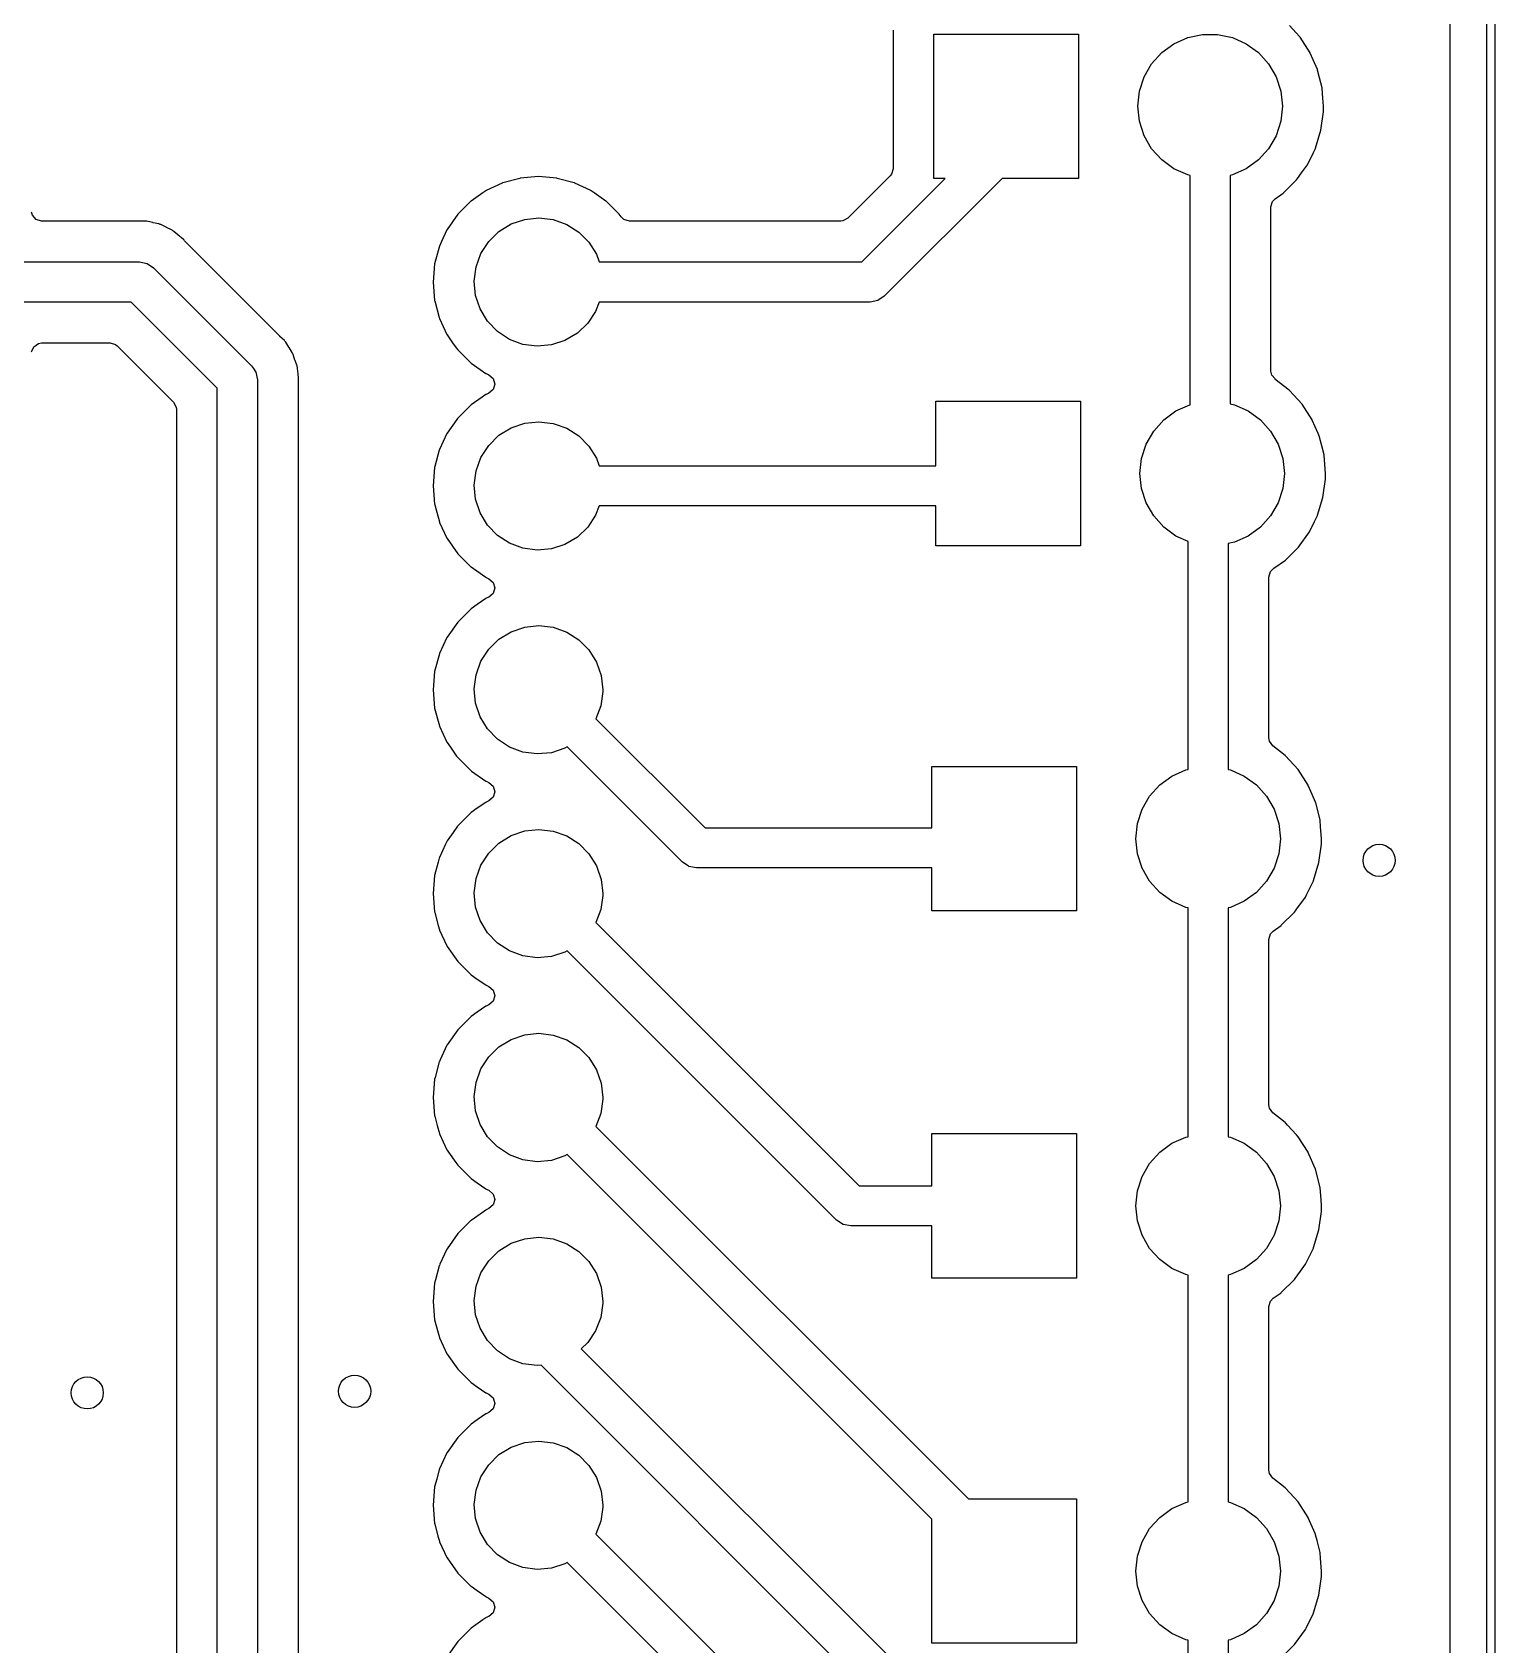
# Model space of a CAD drawing. Extents: x 10 to 287, y -200 to -10.
# Drawn here: x 159.62 to 177.84, y -100.1 to -80.01 of the extents above; entities that cross this region are included whole.
import ezdxf

# ---------------------------------------------------------------- set-up
doc = ezdxf.new("R2010")
doc.units = 0
doc.layers.add('BLACK', color=7, linetype='CONTINUOUS')

msp = doc.modelspace()

# ---------------------------------------------------------------- linework, layer by layer
at = {"layer": 'BLACK', "linetype": 'CONTINUOUS'}
for p, q in [((177.84, -55.235), (177.84, -125.185)), ((177.74, -125.135), (177.74, -55.285)), ((177.281, -57.4262), (177.281, -122.973)), ((175.409, -80.0618), (175.283, -79.9227)), ((170.346, -79.9819), (170.346, -81.7086)), ((170.855, -81.83), (170.855, -80.03)), ((170.855, -80.03), (172.655, -80.03)), ((172.655, -80.03), (172.655, -81.83)), ((173.693, -80.2612), (173.845, -80.1506)), ((173.845, -80.1506), (174.017, -80.074)), ((174.017, -80.074), (174.201, -80.0349)), ((174.201, -80.0349), (174.389, -80.0349)), ((174.389, -80.0349), (174.573, -80.074)), ((174.573, -80.074), (174.745, -80.1506)), ((174.745, -80.1506), (174.897, -80.2612)), ((175.415, -80.0677), (175.409, -80.0618)), ((175.541, -80.2621), (175.415, -80.0677)), ((173.567, -80.401), (173.693, -80.2612)), ((174.897, -80.2612), (175.023, -80.401)), ((175.543, -80.2669), (175.541, -80.2621)), ((175.631, -80.4698), (175.543, -80.2669)), ((175.543, -80.2669), (175.543, -80.2669)), ((173.473, -80.5639), (173.567, -80.401)), ((175.023, -80.401), (175.117, -80.5639)), ((175.633, -80.4745), (175.631, -80.4698)), ((175.634, -80.4795), (175.633, -80.4745)), ((175.659, -80.5771), (175.634, -80.4795)), ((175.634, -80.4795), (175.634, -80.4795)), ((173.395, -80.93), (173.415, -80.7429)), ((173.415, -80.7429), (173.473, -80.5639)), ((175.117, -80.5639), (175.175, -80.7429)), ((175.175, -80.7429), (175.195, -80.93)), ((175.689, -80.6992), (175.659, -80.5771)), ((175.69, -80.7043), (175.689, -80.6992)), ((175.7, -80.8306), (175.69, -80.7043)), ((175.69, -80.7043), (175.69, -80.7043)), ((173.415, -81.1171), (173.395, -80.93)), ((175.195, -80.93), (175.175, -81.1171)), ((175.708, -80.93), (175.7, -80.8306)), ((175.707, -80.999), (175.708, -80.93)), ((173.473, -81.2961), (173.415, -81.1171)), ((175.175, -81.1171), (175.117, -81.2961)), ((175.676, -81.2287), (175.707, -80.999)), ((173.567, -81.459), (173.473, -81.2961)), ((175.117, -81.2961), (175.023, -81.459)), ((175.609, -81.4503), (175.676, -81.2287)), ((173.693, -81.5988), (173.567, -81.459)), ((175.023, -81.459), (174.897, -81.5988)), ((175.506, -81.6579), (175.582, -81.5046)), ((175.582, -81.5046), (175.607, -81.4549)), ((175.607, -81.4549), (175.609, -81.4503)), ((175.607, -81.4549), (175.607, -81.4549)), ((170.346, -81.7086), (170.326, -81.7767)), ((173.845, -81.7094), (173.693, -81.5988)), ((174.017, -81.786), (173.845, -81.7094)), ((174.745, -81.7094), (174.573, -81.786)), ((174.897, -81.5988), (174.745, -81.7094)), ((175.384, -81.8279), (175.433, -81.7608)), ((175.433, -81.7608), (175.506, -81.6579)), ((165.476, -81.888), (165.278, -81.9802)), ((165.481, -81.8857), (165.476, -81.888)), ((165.476, -81.888), (165.476, -81.888)), ((165.486, -81.8843), (165.481, -81.8857)), ((165.697, -81.8279), (165.486, -81.8843)), ((165.486, -81.8843), (165.486, -81.8843)), ((165.702, -81.8265), (165.697, -81.8279)), ((165.697, -81.8279), (165.697, -81.8279)), ((165.93, -81.8065), (165.702, -81.8265)), ((166.158, -81.8265), (165.93, -81.8065)), ((166.163, -81.8279), (166.158, -81.8265)), ((166.374, -81.8843), (166.163, -81.8279)), ((166.163, -81.8279), (166.163, -81.8279)), ((166.379, -81.8857), (166.374, -81.8843)), ((166.374, -81.8843), (166.374, -81.8843)), ((166.384, -81.888), (166.379, -81.8857)), ((166.582, -81.9802), (166.384, -81.888)), ((166.384, -81.888), (166.384, -81.888)), ((170.31, -81.7977), (169.783, -82.3246)), ((169.956, -82.87), (170.996, -81.83)), ((171.704, -81.83), (170.237, -83.2968)), ((170.326, -81.7767), (170.31, -81.7977)), ((170.996, -81.83), (170.855, -81.83)), ((172.655, -81.83), (171.704, -81.83)), ((174.045, -81.7919), (174.017, -81.786)), ((174.045, -84.6484), (174.045, -81.7919)), ((174.573, -81.786), (174.545, -81.7919)), ((174.545, -81.7919), (174.545, -84.6378)), ((175.207, -82.0095), (175.371, -81.846)), ((175.371, -81.846), (175.384, -81.8279)), ((165.086, -82.1138), (164.924, -82.2757)), ((165.09, -82.1106), (165.086, -82.1138)), ((165.235, -82.0095), (165.09, -82.1106)), ((165.09, -82.1106), (165.09, -82.1106)), ((165.273, -81.9825), (165.235, -82.0095)), ((165.278, -81.9802), (165.273, -81.9825)), ((165.278, -81.9802), (165.278, -81.9802)), ((166.587, -81.9825), (166.582, -81.9802)), ((166.582, -81.9802), (166.582, -81.9802)), ((166.625, -82.0095), (166.587, -81.9825)), ((166.77, -82.1106), (166.625, -82.0095)), ((166.774, -82.1138), (166.77, -82.1106)), ((166.77, -82.1106), (166.77, -82.1106)), ((166.936, -82.2757), (166.774, -82.1138)), ((175.053, -82.1841), (175.074, -82.1159)), ((175.074, -82.1159), (175.106, -82.0815)), ((175.106, -82.0815), (175.203, -82.0125)), ((175.203, -82.0125), (175.207, -82.0095)), ((175.203, -82.0125), (175.203, -82.0125)), ((159.627, -82.2878), (159.616, -82.2491)), ((159.673, -82.3415), (159.627, -82.2878)), ((159.741, -82.3615), (159.673, -82.3415)), ((160.947, -82.3615), (159.741, -82.3615)), ((160.95, -82.3615), (160.947, -82.3615)), ((160.962, -82.3612), (160.95, -82.3615)), ((161.028, -82.3594), (160.962, -82.3612)), ((161.035, -82.3609), (161.028, -82.3594)), ((161.039, -82.3612), (161.035, -82.3609)), ((161.043, -82.3615), (161.039, -82.3612)), ((161.049, -82.3618), (161.043, -82.3615)), ((161.043, -82.3615), (161.043, -82.3615)), ((161.054, -82.3622), (161.049, -82.3618)), ((161.049, -82.3618), (161.049, -82.3618)), ((161.108, -82.3754), (161.054, -82.3622)), ((164.924, -82.2757), (164.792, -82.4633)), ((165.589, -82.3961), (165.758, -82.3387)), ((165.758, -82.3387), (165.936, -82.32)), ((165.936, -82.32), (166.113, -82.3411)), ((166.113, -82.3411), (166.281, -82.401)), ((166.959, -82.3078), (166.936, -82.2757)), ((166.994, -82.3415), (166.959, -82.3078)), ((167.062, -82.3615), (166.994, -82.3415)), ((169.694, -82.3615), (167.062, -82.3615)), ((169.72, -82.3586), (169.694, -82.3615)), ((169.783, -82.3246), (169.72, -82.3586)), ((175.053, -84.2285), (175.053, -82.1841)), ((161.125, -82.3795), (161.108, -82.3754)), ((161.13, -82.3805), (161.125, -82.3795)), ((161.201, -82.3954), (161.13, -82.3805)), ((161.208, -82.3985), (161.201, -82.3954)), ((161.213, -82.4004), (161.208, -82.3985)), ((161.219, -82.4025), (161.213, -82.4004)), ((161.226, -82.4042), (161.219, -82.4025)), ((161.291, -82.4374), (161.226, -82.4042)), ((161.295, -82.4393), (161.291, -82.4374)), ((161.361, -82.4703), (161.295, -82.4393)), ((161.367, -82.4748), (161.361, -82.4703)), ((161.372, -82.478), (161.367, -82.4748)), ((161.377, -82.4813), (161.372, -82.478)), ((161.384, -82.4847), (161.377, -82.4813)), ((161.389, -82.4894), (161.384, -82.4847)), ((161.439, -82.5319), (161.389, -82.4894)), ((161.389, -82.4894), (161.389, -82.4894)), ((161.443, -82.5347), (161.439, -82.5319)), ((161.459, -82.5475), (161.443, -82.5347)), ((161.465, -82.5523), (161.459, -82.5475)), ((161.471, -82.558), (161.465, -82.5523)), ((161.478, -82.565), (161.471, -82.558)), ((161.513, -82.5944), (161.478, -82.565)), ((164.79, -82.4682), (164.721, -82.6167)), ((164.792, -82.4633), (164.79, -82.4682)), ((164.79, -82.4682), (164.79, -82.4682)), ((165.31, -82.6144), (165.437, -82.4896)), ((165.437, -82.4896), (165.589, -82.3961)), ((166.281, -82.401), (166.431, -82.4965)), ((166.431, -82.4965), (166.557, -82.6231)), ((161.519, -82.5992), (161.513, -82.5944)), ((161.513, -82.5944), (161.513, -82.5944)), ((161.523, -82.6051), (161.519, -82.5992)), ((161.531, -82.6167), (161.523, -82.6051)), ((161.523, -82.6051), (161.523, -82.6051)), ((161.544, -82.6311), (161.531, -82.6167)), ((162.707, -83.7945), (161.544, -82.6311)), ((164.696, -82.6708), (164.636, -82.8919)), ((164.721, -82.6167), (164.696, -82.6708)), ((165.152, -82.9319), (165.213, -82.7643)), ((165.213, -82.7643), (165.31, -82.6144)), ((166.557, -82.6231), (166.651, -82.7743)), ((159.11, -82.87), (160.96, -82.87)), ((160.96, -82.87), (161.056, -82.889)), ((161.056, -82.889), (161.137, -82.9432)), ((161.137, -82.9432), (162.357, -84.1632)), ((164.636, -82.8919), (164.617, -83.12)), ((165.13, -83.1088), (165.152, -82.9319)), ((166.651, -82.7743), (166.685, -82.87)), ((166.685, -82.87), (169.956, -82.87)), ((164.617, -83.12), (164.636, -83.3481)), ((165.147, -83.2863), (165.13, -83.1088)), ((160.856, -83.37), (159.11, -83.37)), ((161.93, -84.4436), (160.856, -83.37)), ((164.636, -83.3481), (164.638, -83.3534)), ((164.638, -83.3534), (164.638, -83.3534)), ((164.638, -83.3534), (164.694, -83.5617)), ((165.204, -83.4556), (165.147, -83.2863)), ((166.685, -83.37), (166.642, -83.4857)), ((170.06, -83.37), (166.685, -83.37)), ((170.156, -83.351), (170.06, -83.37)), ((170.237, -83.2968), (170.156, -83.351)), ((164.694, -83.5617), (164.696, -83.5692)), ((164.696, -83.5692), (164.698, -83.5742)), ((164.698, -83.5742), (164.698, -83.5742)), ((164.698, -83.5742), (164.79, -83.7718)), ((165.296, -83.6081), (165.204, -83.4556)), ((166.642, -83.4857), (166.543, -83.6342)), ((164.79, -83.7718), (164.79, -83.7718)), ((164.79, -83.7718), (164.792, -83.7767)), ((164.792, -83.7767), (164.861, -83.8752)), ((165.42, -83.7364), (165.296, -83.6081)), ((165.569, -83.8341), (165.42, -83.7364)), ((166.414, -83.7572), (166.26, -83.8485)), ((166.543, -83.6342), (166.414, -83.7572)), ((159.616, -83.9909), (159.643, -83.9253)), ((159.643, -83.9253), (159.702, -83.8849)), ((159.702, -83.8849), (159.741, -83.8785)), ((159.741, -83.8785), (160.594, -83.8785)), ((160.594, -83.8785), (160.662, -83.8985)), ((160.662, -83.8985), (160.683, -83.9154)), ((160.683, -83.9154), (161.385, -84.6173)), ((162.71, -83.7969), (162.707, -83.7945)), ((162.766, -83.8501), (162.71, -83.7969)), ((162.77, -83.8563), (162.766, -83.8501)), ((162.773, -83.8595), (162.77, -83.8563)), ((162.775, -83.8625), (162.773, -83.8595)), ((162.783, -83.8709), (162.775, -83.8625)), ((162.775, -83.8625), (162.775, -83.8625)), ((162.82, -83.9322), (162.783, -83.8709)), ((162.82, -83.9333), (162.82, -83.9322)), ((162.823, -83.937), (162.82, -83.9333)), ((162.863, -83.9981), (162.823, -83.937)), ((164.861, -83.8752), (164.906, -83.9387)), ((164.906, -83.9387), (164.924, -83.9643)), ((164.924, -83.9643), (165.086, -84.1262)), ((165.736, -83.8962), (165.569, -83.8341)), ((165.913, -83.9198), (165.736, -83.8962)), ((166.091, -83.9037), (165.913, -83.9198)), ((166.26, -83.8485), (166.091, -83.9037)), ((162.357, -84.1632), (162.357, -84.1632)), ((162.357, -84.1632), (162.38, -84.1977)), ((162.865, -84.0049), (162.863, -83.9981)), ((162.868, -84.0104), (162.865, -84.0049)), ((162.871, -84.0158), (162.868, -84.0104)), ((162.874, -84.0221), (162.871, -84.0158)), ((162.897, -84.0916), (162.874, -84.0221)), ((162.898, -84.0957), (162.897, -84.0916)), ((162.921, -84.1574), (162.898, -84.0957)), ((162.923, -84.1643), (162.921, -84.1574)), ((162.921, -84.1574), (162.921, -84.1574)), ((162.924, -84.1716), (162.923, -84.1643)), ((162.925, -84.1775), (162.924, -84.1716)), ((162.927, -84.1834), (162.925, -84.1775)), ((165.086, -84.1262), (165.09, -84.1294)), ((165.09, -84.1294), (165.09, -84.1294)), ((165.09, -84.1294), (165.132, -84.1583)), ((165.132, -84.1583), (165.273, -84.2575)), ((162.38, -84.1977), (162.411, -84.2443)), ((162.411, -84.2443), (162.43, -84.34)), ((162.43, -84.34), (162.43, -84.34)), ((162.43, -84.34), (162.43, -112.376)), ((162.929, -84.1904), (162.927, -84.1834)), ((162.929, -84.1977), (162.929, -84.1904)), ((162.935, -84.2631), (162.929, -84.1977)), ((162.929, -84.1977), (162.929, -84.1977)), ((162.935, -84.2675), (162.935, -84.2631)), ((162.936, -84.2758), (162.935, -84.2675)), ((162.938, -84.2886), (162.936, -84.2758)), ((162.939, -84.2957), (162.938, -84.2886)), ((162.939, -84.3038), (162.939, -84.2957)), ((162.939, -84.314), (162.939, -84.3038)), ((162.943, -84.3583), (162.939, -84.314)), ((162.94, -84.3881), (162.942, -84.3739)), ((162.942, -84.3739), (162.943, -84.3667)), ((162.942, -84.3739), (162.942, -84.3739)), ((162.943, -84.3667), (162.943, -84.3583)), ((165.273, -84.2575), (165.278, -84.2598)), ((165.278, -84.2598), (165.278, -84.2598)), ((165.278, -84.2598), (165.312, -84.2758)), ((165.312, -84.2758), (165.366, -84.3227)), ((165.366, -84.3227), (165.385, -84.391)), ((175.064, -84.279), (175.053, -84.2285)), ((175.104, -84.326), (175.064, -84.279)), ((175.102, -84.3278), (175.104, -84.326)), ((175.28, -84.4682), (175.102, -84.3278)), ((161.93, -112.48), (161.93, -84.4436)), ((162.939, -84.4071), (162.94, -84.3881)), ((162.939, -112.114), (162.939, -84.4071)), ((165.229, -84.5535), (165.09, -84.6506)), ((165.273, -84.5225), (165.229, -84.5535)), ((165.278, -84.5202), (165.273, -84.5225)), ((165.312, -84.5042), (165.278, -84.5202)), ((165.278, -84.5202), (165.278, -84.5202)), ((165.365, -84.459), (165.312, -84.5042)), ((165.385, -84.391), (165.365, -84.459)), ((175.284, -84.4714), (175.28, -84.4682)), ((175.28, -84.4682), (175.28, -84.4682)), ((175.44, -84.6427), (175.284, -84.4714)), ((161.385, -84.6173), (161.419, -84.6796)), ((161.419, -84.6796), (161.421, -84.7064)), ((161.421, -84.7064), (161.421, -112.413)), ((165.086, -84.6538), (164.924, -84.8157)), ((165.09, -84.6506), (165.086, -84.6538)), ((165.09, -84.6506), (165.09, -84.6506)), ((170.88, -85.41), (170.88, -84.605)), ((170.88, -84.605), (172.68, -84.605)), ((172.68, -84.605), (172.68, -86.405)), ((173.718, -84.8362), (173.87, -84.7256)), ((173.87, -84.7256), (174.042, -84.649)), ((174.042, -84.649), (174.045, -84.6484)), ((174.545, -84.6378), (174.598, -84.649)), ((174.598, -84.649), (174.77, -84.7256)), ((174.77, -84.7256), (174.922, -84.8362)), ((175.566, -84.8371), (175.44, -84.6427)), ((164.912, -84.8328), (164.792, -85.0033)), ((164.921, -84.8202), (164.912, -84.8328)), ((164.924, -84.8157), (164.921, -84.8202)), ((164.921, -84.8202), (164.921, -84.8202)), ((165.437, -85.0296), (165.589, -84.9361)), ((165.589, -84.9361), (165.758, -84.8787)), ((165.758, -84.8787), (165.936, -84.86)), ((165.936, -84.86), (166.113, -84.8811)), ((166.113, -84.8811), (166.281, -84.941)), ((166.281, -84.941), (166.431, -85.0365)), ((173.498, -85.1389), (173.592, -84.976)), ((173.592, -84.976), (173.718, -84.8362)), ((174.922, -84.8362), (175.048, -84.976)), ((175.048, -84.976), (175.142, -85.1389)), ((175.568, -84.8419), (175.566, -84.8371)), ((175.64, -85.0085), (175.568, -84.8419)), ((175.568, -84.8419), (175.568, -84.8419)), ((164.79, -85.0082), (164.698, -85.2058)), ((164.792, -85.0033), (164.79, -85.0082)), ((164.79, -85.0082), (164.79, -85.0082)), ((165.213, -85.3043), (165.31, -85.1544)), ((165.31, -85.1544), (165.437, -85.0296)), ((166.431, -85.0365), (166.557, -85.1631)), ((166.557, -85.1631), (166.651, -85.3143)), ((173.44, -85.3179), (173.498, -85.1389)), ((175.142, -85.1389), (175.2, -85.3179)), ((175.658, -85.0495), (175.64, -85.0085)), ((175.659, -85.0545), (175.658, -85.0495)), ((175.686, -85.1619), (175.659, -85.0545)), ((175.659, -85.0545), (175.659, -85.0545)), ((175.714, -85.2742), (175.686, -85.1619)), ((164.694, -85.2161), (164.64, -85.4199)), ((164.696, -85.2108), (164.694, -85.2161)), ((164.694, -85.2161), (164.694, -85.2161)), ((164.698, -85.2058), (164.696, -85.2108)), ((165.152, -85.4719), (165.213, -85.3043)), ((166.651, -85.3143), (166.685, -85.41)), ((173.42, -85.505), (173.44, -85.3179)), ((175.2, -85.3179), (175.22, -85.505)), ((175.715, -85.2793), (175.714, -85.2742)), ((175.719, -85.333), (175.715, -85.2793)), ((175.715, -85.2793), (175.715, -85.2793)), ((175.733, -85.505), (175.719, -85.333)), ((164.636, -85.4319), (164.617, -85.66)), ((164.64, -85.4199), (164.636, -85.4319)), ((165.13, -85.6488), (165.152, -85.4719)), ((166.685, -85.41), (170.88, -85.41)), ((173.44, -85.6921), (173.42, -85.505)), ((175.22, -85.505), (175.2, -85.6921)), ((175.701, -85.8037), (175.732, -85.574)), ((175.732, -85.5707), (175.733, -85.5084)), ((175.732, -85.574), (175.732, -85.5707)), ((175.733, -85.5084), (175.733, -85.505)), ((175.733, -85.5084), (175.733, -85.5084)), ((164.617, -85.66), (164.636, -85.8881)), ((165.147, -85.8263), (165.13, -85.6488)), ((173.498, -85.8711), (173.44, -85.6921)), ((175.2, -85.6921), (175.142, -85.8711)), ((164.636, -85.8881), (164.638, -85.8934)), ((164.638, -85.8934), (164.638, -85.8934)), ((164.638, -85.8934), (164.643, -85.913)), ((164.643, -85.913), (164.696, -86.1092)), ((165.204, -85.9956), (165.147, -85.8263)), ((166.685, -85.91), (166.642, -86.0257)), ((170.88, -85.91), (166.685, -85.91)), ((170.88, -86.405), (170.88, -85.91)), ((173.592, -86.034), (173.498, -85.8711)), ((175.142, -85.8711), (175.048, -86.034)), ((175.634, -86.0253), (175.701, -85.8037)), ((164.696, -86.1092), (164.698, -86.1142)), ((164.698, -86.1142), (164.698, -86.1142)), ((164.698, -86.1142), (164.79, -86.3118)), ((165.296, -86.1481), (165.204, -85.9956)), ((165.42, -86.2764), (165.296, -86.1481)), ((166.543, -86.1742), (166.414, -86.2972)), ((166.642, -86.0257), (166.543, -86.1742)), ((173.718, -86.1738), (173.592, -86.034)), ((173.87, -86.2844), (173.718, -86.1738)), ((174.922, -86.1738), (174.77, -86.2844)), ((175.048, -86.034), (174.922, -86.1738)), ((175.531, -86.2329), (175.595, -86.1039)), ((175.595, -86.1039), (175.632, -86.0299)), ((175.632, -86.0299), (175.634, -86.0253)), ((175.632, -86.0299), (175.632, -86.0299)), ((164.79, -86.3118), (164.79, -86.3118)), ((164.79, -86.3118), (164.792, -86.3167)), ((164.792, -86.3167), (164.924, -86.5043)), ((165.569, -86.3741), (165.42, -86.2764)), ((165.736, -86.4362), (165.569, -86.3741)), ((166.26, -86.3885), (166.091, -86.4437)), ((166.414, -86.2972), (166.26, -86.3885)), ((174.02, -86.3512), (173.87, -86.2844)), ((174.02, -89.1931), (174.02, -86.3512)), ((174.598, -86.361), (174.52, -86.3776)), ((174.52, -86.3776), (174.52, -89.1931)), ((174.77, -86.2844), (174.598, -86.361)), ((175.396, -86.421), (175.531, -86.2329)), ((164.924, -86.5043), (165.086, -86.6662)), ((165.913, -86.4598), (165.736, -86.4362)), ((166.091, -86.4437), (165.913, -86.4598)), ((172.68, -86.405), (170.88, -86.405)), ((175.09, -86.6856), (175.232, -86.5845)), ((175.232, -86.5845), (175.396, -86.421)), ((165.086, -86.6662), (165.09, -86.6694)), ((165.09, -86.6694), (165.09, -86.6694)), ((165.09, -86.6694), (165.161, -86.719)), ((165.161, -86.719), (165.273, -86.7975)), ((175.028, -86.7947), (175.049, -86.7266)), ((175.049, -86.7266), (175.081, -86.6921)), ((175.081, -86.6921), (175.09, -86.6856)), ((165.273, -86.7975), (165.278, -86.7998)), ((165.278, -86.7998), (165.278, -86.7998)), ((165.278, -86.7998), (165.312, -86.8158)), ((165.312, -86.8158), (165.366, -86.8627)), ((165.385, -86.931), (165.365, -86.999)), ((165.366, -86.8627), (165.385, -86.931)), ((175.028, -88.7981), (175.028, -86.7947)), ((165.09, -87.1906), (165.086, -87.1938)), ((165.168, -87.1359), (165.09, -87.1906)), ((165.09, -87.1906), (165.09, -87.1906)), ((165.273, -87.0625), (165.168, -87.1359)), ((165.278, -87.0602), (165.273, -87.0625)), ((165.312, -87.0442), (165.278, -87.0602)), ((165.278, -87.0602), (165.278, -87.0602)), ((165.365, -86.999), (165.312, -87.0442)), ((164.924, -87.3557), (164.792, -87.5433)), ((165.086, -87.1938), (164.924, -87.3557)), ((164.79, -87.5482), (164.698, -87.7458)), ((164.792, -87.5433), (164.79, -87.5482)), ((164.79, -87.5482), (164.79, -87.5482)), ((165.31, -87.6944), (165.437, -87.5696)), ((165.437, -87.5696), (165.589, -87.4761)), ((165.589, -87.4761), (165.758, -87.4187)), ((165.758, -87.4187), (165.936, -87.4)), ((165.936, -87.4), (166.113, -87.4211)), ((166.113, -87.4211), (166.281, -87.481)), ((166.281, -87.481), (166.431, -87.5765)), ((166.431, -87.5765), (166.557, -87.7031)), ((164.696, -87.7508), (164.636, -87.9719)), ((164.698, -87.7458), (164.696, -87.7508)), ((165.213, -87.8443), (165.31, -87.6944)), ((166.557, -87.7031), (166.651, -87.8543)), ((164.636, -87.9719), (164.617, -88.2)), ((165.152, -88.0119), (165.213, -87.8443)), ((166.651, -87.8543), (166.71, -88.0228)), ((165.13, -88.1888), (165.152, -88.0119)), ((165.147, -88.3663), (165.13, -88.1888)), ((166.71, -88.0228), (166.73, -88.2)), ((164.617, -88.2), (164.636, -88.4281)), ((165.204, -88.5356), (165.147, -88.3663)), ((166.73, -88.2223), (166.705, -88.399)), ((166.73, -88.2), (166.73, -88.2223)), ((164.636, -88.4281), (164.696, -88.6492)), ((165.296, -88.6881), (165.204, -88.5356)), ((166.705, -88.399), (166.644, -88.5601)), ((166.644, -88.5601), (168.004, -89.92)), ((164.696, -88.6492), (164.698, -88.6542)), ((164.698, -88.6542), (164.698, -88.6542)), ((164.698, -88.6542), (164.79, -88.8518)), ((165.42, -88.8164), (165.296, -88.6881)), ((175.035, -88.8391), (175.028, -88.7981)), ((164.79, -88.8518), (164.79, -88.8518)), ((164.79, -88.8518), (164.792, -88.8567)), ((164.792, -88.8567), (164.834, -88.9167)), ((164.834, -88.9167), (164.91, -89.0252)), ((165.569, -88.9141), (165.42, -88.8164)), ((165.736, -88.9762), (165.569, -88.9141)), ((165.913, -88.9998), (165.736, -88.9762)), ((166.091, -88.9837), (165.913, -88.9998)), ((166.26, -88.9285), (166.091, -88.9837)), ((166.288, -88.9119), (166.26, -88.9285)), ((167.723, -90.3468), (166.288, -88.9119)), ((175.076, -88.897), (175.035, -88.8391)), ((175.23, -89.0182), (175.076, -88.897)), ((164.91, -89.0252), (164.924, -89.0443)), ((164.924, -89.0443), (165.086, -89.2062)), ((170.83, -89.92), (170.83, -89.155)), ((170.83, -89.155), (172.63, -89.155)), ((172.63, -89.155), (172.63, -90.955)), ((173.82, -89.2756), (173.992, -89.199)), ((173.992, -89.199), (174.02, -89.1931)), ((174.52, -89.1931), (174.548, -89.199)), ((174.548, -89.199), (174.72, -89.2756)), ((175.234, -89.0214), (175.23, -89.0182)), ((175.23, -89.0182), (175.23, -89.0182)), ((175.39, -89.1927), (175.234, -89.0214)), ((175.516, -89.3871), (175.39, -89.1927)), ((165.086, -89.2062), (165.09, -89.2094)), ((165.09, -89.2094), (165.09, -89.2094)), ((165.09, -89.2094), (165.097, -89.2141)), ((165.097, -89.2141), (165.273, -89.3375)), ((165.273, -89.3375), (165.278, -89.3398)), ((165.278, -89.3398), (165.278, -89.3398)), ((165.278, -89.3398), (165.312, -89.3558)), ((165.312, -89.3558), (165.366, -89.4027)), ((173.542, -89.526), (173.668, -89.3862)), ((173.668, -89.3862), (173.82, -89.2756)), ((174.72, -89.2756), (174.872, -89.3862)), ((174.872, -89.3862), (174.998, -89.526)), ((175.518, -89.3919), (175.516, -89.3871)), ((175.567, -89.5057), (175.518, -89.3919)), ((175.518, -89.3919), (175.518, -89.3919)), ((165.273, -89.6025), (165.168, -89.6759)), ((165.278, -89.6002), (165.273, -89.6025)), ((165.312, -89.5842), (165.278, -89.6002)), ((165.278, -89.6002), (165.278, -89.6002)), ((165.365, -89.539), (165.312, -89.5842)), ((165.385, -89.471), (165.365, -89.539)), ((165.366, -89.4027), (165.385, -89.471)), ((173.448, -89.6889), (173.542, -89.526)), ((174.998, -89.526), (175.092, -89.6889)), ((175.608, -89.5995), (175.567, -89.5057)), ((175.609, -89.6045), (175.608, -89.5995)), ((165.086, -89.7338), (164.924, -89.8957)), ((165.09, -89.7306), (165.086, -89.7338)), ((165.168, -89.6759), (165.09, -89.7306)), ((165.09, -89.7306), (165.09, -89.7306)), ((173.39, -89.8679), (173.448, -89.6889)), ((175.092, -89.6889), (175.15, -89.8679)), ((175.61, -89.6061), (175.609, -89.6045)), ((175.609, -89.6045), (175.609, -89.6045)), ((175.664, -89.8242), (175.61, -89.6061)), ((164.866, -89.9784), (164.792, -90.0833)), ((164.921, -89.9002), (164.866, -89.9784)), ((164.924, -89.8957), (164.921, -89.9002)), ((164.921, -89.9002), (164.921, -89.9002)), ((165.589, -90.0161), (165.758, -89.9587)), ((165.758, -89.9587), (165.936, -89.94)), ((165.936, -89.94), (166.113, -89.9611)), ((166.113, -89.9611), (166.281, -90.021)), ((168.004, -89.92), (170.83, -89.92)), ((173.37, -90.055), (173.39, -89.8679)), ((175.15, -89.8679), (175.17, -90.055)), ((175.665, -89.8293), (175.664, -89.8242)), ((175.671, -89.9039), (175.665, -89.8293)), ((175.665, -89.8293), (175.665, -89.8293)), ((175.683, -90.055), (175.671, -89.9039)), ((164.773, -90.124), (164.696, -90.2908)), ((164.79, -90.0882), (164.773, -90.124)), ((164.792, -90.0833), (164.79, -90.0882)), ((164.79, -90.0882), (164.79, -90.0882)), ((165.31, -90.2344), (165.437, -90.1096)), ((165.437, -90.1096), (165.589, -90.0161)), ((166.281, -90.021), (166.431, -90.1165)), ((166.431, -90.1165), (166.557, -90.2431)), ((173.39, -90.2421), (173.37, -90.055)), ((175.17, -90.055), (175.15, -90.2421)), ((175.651, -90.3537), (175.682, -90.124)), ((175.682, -90.1032), (175.683, -90.0584)), ((175.682, -90.124), (175.682, -90.1032)), ((175.683, -90.0584), (175.683, -90.055)), ((175.683, -90.0584), (175.683, -90.0584)), ((164.68, -90.3485), (164.636, -90.5119)), ((164.694, -90.2961), (164.68, -90.3485)), ((164.696, -90.2908), (164.694, -90.2961)), ((164.694, -90.2961), (164.694, -90.2961)), ((165.152, -90.5519), (165.213, -90.3843)), ((165.213, -90.3843), (165.31, -90.2344)), ((166.557, -90.2431), (166.651, -90.3943)), ((166.651, -90.3943), (166.71, -90.5628)), ((167.794, -90.3943), (167.723, -90.3468)), ((167.723, -90.3468), (167.723, -90.3468)), ((167.804, -90.401), (167.794, -90.3943)), ((167.9, -90.42), (167.804, -90.401)), ((173.448, -90.4211), (173.39, -90.2421)), ((175.15, -90.2421), (175.092, -90.4211)), ((175.584, -90.5753), (175.651, -90.3537)), ((164.636, -90.5119), (164.617, -90.74)), ((165.13, -90.7288), (165.152, -90.5519)), ((166.71, -90.5628), (166.73, -90.74)), ((170.83, -90.42), (167.9, -90.42)), ((167.9, -90.42), (167.9, -90.42)), ((170.83, -90.955), (170.83, -90.42)), ((173.542, -90.584), (173.448, -90.4211)), ((173.668, -90.7238), (173.542, -90.584)), ((174.998, -90.584), (174.872, -90.7238)), ((175.092, -90.4211), (174.998, -90.584)), ((175.494, -90.7567), (175.582, -90.5799)), ((175.582, -90.5799), (175.584, -90.5753)), ((175.582, -90.5799), (175.582, -90.5799)), ((164.617, -90.74), (164.636, -90.9681)), ((165.147, -90.9063), (165.13, -90.7288)), ((166.73, -90.7623), (166.705, -90.939)), ((166.73, -90.74), (166.73, -90.7623)), ((173.82, -90.8344), (173.668, -90.7238)), ((174.872, -90.7238), (174.72, -90.8344)), ((175.377, -90.9278), (175.481, -90.7829)), ((175.481, -90.7829), (175.494, -90.7567)), ((164.636, -90.9681), (164.638, -90.9734)), ((164.638, -90.9734), (164.638, -90.9734)), ((164.638, -90.9734), (164.682, -91.1375)), ((165.204, -91.0756), (165.147, -90.9063)), ((166.705, -90.939), (166.644, -91.1001)), ((172.63, -90.955), (170.83, -90.955)), ((173.992, -90.911), (173.82, -90.8344)), ((174.02, -90.9169), (173.992, -90.911)), ((174.02, -93.7681), (174.02, -90.9169)), ((174.548, -90.911), (174.52, -90.9169)), ((174.52, -90.9169), (174.52, -93.7681)), ((174.72, -90.8344), (174.548, -90.911)), ((175.182, -91.1345), (175.346, -90.971)), ((175.346, -90.971), (175.359, -90.9532)), ((175.359, -90.9532), (175.377, -90.9278)), ((164.682, -91.1375), (164.696, -91.1892)), ((164.696, -91.1892), (164.698, -91.1942)), ((164.698, -91.1942), (164.698, -91.1942)), ((164.698, -91.1942), (164.79, -91.3918)), ((165.296, -91.2281), (165.204, -91.0756)), ((166.644, -91.1001), (169.924, -94.38)), ((175.049, -91.2409), (175.081, -91.2065)), ((175.081, -91.2065), (175.178, -91.1375)), ((175.178, -91.1375), (175.182, -91.1345)), ((175.178, -91.1375), (175.178, -91.1375)), ((164.79, -91.3918), (164.79, -91.3918)), ((164.79, -91.3918), (164.792, -91.3967)), ((164.792, -91.3967), (164.924, -91.5843)), ((165.42, -91.3564), (165.296, -91.2281)), ((165.569, -91.4541), (165.42, -91.3564)), ((175.028, -91.3091), (175.049, -91.2409)), ((175.028, -93.3731), (175.028, -91.3091)), ((164.924, -91.5843), (165.086, -91.7462)), ((165.736, -91.5162), (165.569, -91.4541)), ((165.913, -91.5398), (165.736, -91.5162)), ((166.091, -91.5237), (165.913, -91.5398)), ((166.26, -91.4685), (166.091, -91.5237)), ((166.288, -91.4519), (166.26, -91.4685)), ((169.643, -94.8068), (166.288, -91.4519)), ((165.086, -91.7462), (165.09, -91.7494)), ((165.09, -91.7494), (165.09, -91.7494)), ((165.09, -91.7494), (165.168, -91.8041)), ((165.168, -91.8041), (165.273, -91.8775)), ((165.273, -91.8775), (165.278, -91.8798)), ((165.278, -91.8798), (165.278, -91.8798)), ((165.278, -91.8798), (165.312, -91.8958)), ((165.312, -91.8958), (165.366, -91.9427)), ((165.385, -92.011), (165.365, -92.079)), ((165.366, -91.9427), (165.385, -92.011)), ((165.273, -92.1425), (165.168, -92.2159)), ((165.278, -92.1402), (165.273, -92.1425)), ((165.312, -92.1242), (165.278, -92.1402)), ((165.278, -92.1402), (165.278, -92.1402)), ((165.365, -92.079), (165.312, -92.1242)), ((165.086, -92.2738), (164.924, -92.4357)), ((165.09, -92.2706), (165.086, -92.2738)), ((165.168, -92.2159), (165.09, -92.2706)), ((165.09, -92.2706), (165.09, -92.2706)), ((164.924, -92.4357), (164.792, -92.6233)), ((165.437, -92.6496), (165.589, -92.5561)), ((165.589, -92.5561), (165.758, -92.4987)), ((165.758, -92.4987), (165.936, -92.48)), ((165.936, -92.48), (166.113, -92.5011)), ((166.113, -92.5011), (166.281, -92.561)), ((166.281, -92.561), (166.431, -92.6565)), ((164.705, -92.8106), (164.696, -92.8308)), ((164.79, -92.6282), (164.705, -92.8106)), ((164.792, -92.6233), (164.79, -92.6282)), ((164.79, -92.6282), (164.79, -92.6282)), ((165.213, -92.9243), (165.31, -92.7744)), ((165.31, -92.7744), (165.437, -92.6496)), ((166.431, -92.6565), (166.557, -92.7831)), ((166.557, -92.7831), (166.651, -92.9343)), ((164.694, -92.8361), (164.642, -93.0312)), ((164.696, -92.8308), (164.694, -92.8361)), ((164.694, -92.8361), (164.694, -92.8361)), ((165.152, -93.0919), (165.213, -92.9243)), ((166.651, -92.9343), (166.71, -93.1028)), ((164.636, -93.0519), (164.617, -93.28)), ((164.642, -93.0312), (164.636, -93.0519)), ((165.13, -93.2688), (165.152, -93.0919)), ((166.71, -93.1028), (166.73, -93.28)), ((164.617, -93.28), (164.636, -93.5081)), ((165.147, -93.4463), (165.13, -93.2688)), ((166.73, -93.3023), (166.705, -93.479)), ((166.73, -93.28), (166.73, -93.3023)), ((175.035, -93.4141), (175.028, -93.3731)), ((175.076, -93.472), (175.035, -93.4141)), ((164.636, -93.5081), (164.638, -93.5134)), ((164.638, -93.5134), (164.638, -93.5134)), ((164.638, -93.5134), (164.668, -93.6275)), ((165.204, -93.6156), (165.147, -93.4463)), ((165.296, -93.7681), (165.204, -93.6156)), ((166.705, -93.479), (166.644, -93.6401)), ((175.23, -93.5932), (175.076, -93.472)), ((175.234, -93.5964), (175.23, -93.5932)), ((175.23, -93.5932), (175.23, -93.5932)), ((175.258, -93.6234), (175.234, -93.5964)), ((164.668, -93.6275), (164.696, -93.7292)), ((164.696, -93.7292), (164.698, -93.7342)), ((164.698, -93.7342), (164.698, -93.7342)), ((164.698, -93.7342), (164.79, -93.9318)), ((165.42, -93.8964), (165.296, -93.7681)), ((166.644, -93.6401), (171.284, -98.28)), ((170.83, -94.38), (170.83, -93.73)), ((170.83, -93.73), (172.63, -93.73)), ((172.63, -93.73), (172.63, -95.53)), ((173.82, -93.8506), (173.992, -93.774)), ((173.992, -93.774), (174.02, -93.7681)), ((174.52, -93.7681), (174.548, -93.774)), ((174.548, -93.774), (174.72, -93.8506)), ((175.37, -93.7455), (175.258, -93.6234)), ((175.39, -93.7677), (175.37, -93.7455)), ((175.516, -93.9621), (175.39, -93.7677)), ((164.79, -93.9318), (164.79, -93.9318)), ((164.79, -93.9318), (164.792, -93.9367)), ((164.792, -93.9367), (164.81, -93.9621)), ((164.81, -93.9621), (164.899, -94.0894)), ((165.569, -93.9941), (165.42, -93.8964)), ((165.736, -94.0562), (165.569, -93.9941)), ((166.26, -94.0085), (166.091, -94.0637)), ((166.288, -93.9919), (166.26, -94.0085)), ((170.83, -98.5336), (166.288, -93.9919)), ((173.542, -94.101), (173.668, -93.9612)), ((173.668, -93.9612), (173.82, -93.8506)), ((174.72, -93.8506), (174.872, -93.9612)), ((174.872, -93.9612), (174.998, -94.101)), ((175.518, -93.9669), (175.516, -93.9621)), ((175.588, -94.1282), (175.518, -93.9669)), ((175.518, -93.9669), (175.518, -93.9669)), ((164.899, -94.0894), (164.924, -94.1243)), ((164.924, -94.1243), (165.086, -94.2862)), ((165.913, -94.0798), (165.736, -94.0562)), ((166.091, -94.0637), (165.913, -94.0798)), ((173.448, -94.2639), (173.542, -94.101)), ((174.998, -94.101), (175.092, -94.2639)), ((175.608, -94.1745), (175.588, -94.1282)), ((175.664, -94.3992), (175.608, -94.1745)), ((165.086, -94.2862), (165.09, -94.2894)), ((165.09, -94.2894), (165.09, -94.2894)), ((165.09, -94.2894), (165.168, -94.3441)), ((165.168, -94.3441), (165.273, -94.4175)), ((165.273, -94.4175), (165.278, -94.4198)), ((165.278, -94.4198), (165.278, -94.4198)), ((165.278, -94.4198), (165.312, -94.4358)), ((169.924, -94.38), (170.83, -94.38)), ((173.39, -94.4429), (173.448, -94.2639)), ((175.092, -94.2639), (175.15, -94.4429)), ((175.665, -94.4043), (175.664, -94.3992)), ((175.677, -94.549), (175.665, -94.4043)), ((175.665, -94.4043), (175.665, -94.4043)), ((165.312, -94.4358), (165.366, -94.4827)), ((165.365, -94.619), (165.312, -94.6642)), ((165.385, -94.551), (165.365, -94.619)), ((165.366, -94.4827), (165.385, -94.551)), ((173.37, -94.63), (173.39, -94.4429)), ((175.15, -94.4429), (175.17, -94.63)), ((175.683, -94.63), (175.677, -94.549)), ((165.086, -94.8138), (164.924, -94.9757)), ((165.09, -94.8106), (165.086, -94.8138)), ((165.245, -94.7024), (165.09, -94.8106)), ((165.09, -94.8106), (165.09, -94.8106)), ((165.273, -94.6825), (165.245, -94.7024)), ((165.278, -94.6802), (165.273, -94.6825)), ((165.312, -94.6642), (165.278, -94.6802)), ((165.278, -94.6802), (165.278, -94.6802)), ((169.724, -94.861), (169.643, -94.8068)), ((173.39, -94.8171), (173.37, -94.63)), ((173.448, -94.9961), (173.39, -94.8171)), ((175.15, -94.8171), (175.092, -94.9961)), ((175.17, -94.63), (175.15, -94.8171)), ((175.651, -94.9287), (175.682, -94.699)), ((175.682, -94.6802), (175.683, -94.6334)), ((175.682, -94.699), (175.682, -94.6802)), ((175.683, -94.6334), (175.683, -94.63)), ((175.683, -94.6334), (175.683, -94.6334)), ((164.924, -94.9757), (164.792, -95.1633)), ((165.758, -95.0387), (165.936, -95.02)), ((165.936, -95.02), (166.113, -95.0411)), ((169.82, -94.88), (169.724, -94.861)), ((170.83, -94.88), (169.82, -94.88)), ((169.82, -94.88), (169.82, -94.88)), ((170.83, -95.53), (170.83, -94.88)), ((173.542, -95.159), (173.448, -94.9961)), ((175.092, -94.9961), (174.998, -95.159)), ((175.584, -95.1503), (175.651, -94.9287)), ((164.79, -95.1682), (164.702, -95.3579)), ((164.792, -95.1633), (164.79, -95.1682)), ((164.79, -95.1682), (164.79, -95.1682)), ((165.31, -95.3144), (165.437, -95.1896)), ((165.437, -95.1896), (165.589, -95.0961)), ((165.589, -95.0961), (165.758, -95.0387)), ((166.113, -95.0411), (166.281, -95.101)), ((166.281, -95.101), (166.431, -95.1965)), ((166.431, -95.1965), (166.557, -95.3231)), ((173.668, -95.2988), (173.542, -95.159)), ((174.998, -95.159), (174.872, -95.2988)), ((175.486, -95.349), (175.582, -95.1549)), ((175.582, -95.1549), (175.584, -95.1503)), ((175.582, -95.1549), (175.582, -95.1549)), ((164.694, -95.3761), (164.648, -95.5506)), ((164.696, -95.3708), (164.694, -95.3761)), ((164.694, -95.3761), (164.694, -95.3761)), ((164.702, -95.3579), (164.696, -95.3708)), ((165.213, -95.4643), (165.31, -95.3144)), ((166.557, -95.3231), (166.651, -95.4743)), ((173.82, -95.4094), (173.668, -95.2988)), ((173.992, -95.486), (173.82, -95.4094)), ((174.72, -95.4094), (174.548, -95.486)), ((174.872, -95.2988), (174.72, -95.4094)), ((175.42, -95.4429), (175.481, -95.3579)), ((175.481, -95.3579), (175.486, -95.349)), ((164.636, -95.5919), (164.617, -95.82)), ((164.648, -95.5506), (164.636, -95.5919)), ((165.152, -95.6319), (165.213, -95.4643)), ((166.651, -95.4743), (166.71, -95.6428)), ((172.63, -95.53), (170.83, -95.53)), ((174.02, -95.4919), (173.992, -95.486)), ((174.02, -98.3181), (174.02, -95.4919)), ((174.548, -95.486), (174.52, -95.4919)), ((174.52, -95.4919), (174.52, -98.3181)), ((175.182, -95.7095), (175.346, -95.546)), ((175.346, -95.546), (175.353, -95.536)), ((175.353, -95.536), (175.42, -95.4429)), ((164.617, -95.82), (164.636, -96.0481)), ((165.13, -95.8088), (165.152, -95.6319)), ((165.147, -95.9863), (165.13, -95.8088)), ((166.71, -95.6428), (166.73, -95.82)), ((166.73, -95.82), (166.73, -95.8423)), ((175.028, -95.8841), (175.049, -95.8159)), ((175.049, -95.8159), (175.081, -95.7815)), ((175.081, -95.7815), (175.178, -95.7125)), ((175.178, -95.7125), (175.182, -95.7095)), ((175.178, -95.7125), (175.178, -95.7125)), ((165.204, -96.1556), (165.147, -95.9863)), ((166.705, -96.019), (166.642, -96.1857)), ((166.73, -95.8423), (166.705, -96.019)), ((175.028, -97.9231), (175.028, -95.8841)), ((164.636, -96.0481), (164.696, -96.2692)), ((165.296, -96.3081), (165.204, -96.1556)), ((166.642, -96.1857), (166.543, -96.3342)), ((164.696, -96.2692), (164.698, -96.2742)), ((164.698, -96.2742), (164.698, -96.2742)), ((164.698, -96.2742), (164.79, -96.4718)), ((165.42, -96.4364), (165.296, -96.3081)), ((166.543, -96.3342), (166.463, -96.4099)), ((166.463, -96.4099), (171.932, -101.878)), ((164.79, -96.4718), (164.79, -96.4718)), ((164.79, -96.4718), (164.792, -96.4767)), ((164.792, -96.4767), (164.924, -96.6643)), ((165.569, -96.5341), (165.42, -96.4364)), ((165.736, -96.5962), (165.569, -96.5341)), ((165.913, -96.6198), (165.736, -96.5962)), ((165.962, -96.6154), (165.913, -96.6198)), ((171.505, -102.159), (165.962, -96.6154)), ((164.924, -96.6643), (165.086, -96.8262)), ((165.086, -96.8262), (165.09, -96.8294)), ((165.09, -96.8294), (165.09, -96.8294)), ((165.09, -96.8294), (165.168, -96.8841)), ((165.168, -96.8841), (165.273, -96.9575)), ((165.273, -96.9575), (165.278, -96.9598)), ((165.278, -96.9598), (165.278, -96.9598)), ((165.278, -96.9598), (165.312, -96.9758)), ((165.312, -96.9758), (165.366, -97.0227)), ((165.366, -97.0227), (165.385, -97.091)), ((165.273, -97.2225), (165.168, -97.2959)), ((165.278, -97.2202), (165.273, -97.2225)), ((165.312, -97.2042), (165.278, -97.2202)), ((165.278, -97.2202), (165.278, -97.2202)), ((165.365, -97.159), (165.312, -97.2042)), ((165.385, -97.091), (165.365, -97.159)), ((165.086, -97.3538), (164.924, -97.5157)), ((165.09, -97.3506), (165.086, -97.3538)), ((165.168, -97.2959), (165.09, -97.3506)), ((165.09, -97.3506), (165.09, -97.3506)), ((164.924, -97.5157), (164.792, -97.7033)), ((165.437, -97.7296), (165.589, -97.6361)), ((165.589, -97.6361), (165.758, -97.5787)), ((165.758, -97.5787), (165.936, -97.56)), ((165.936, -97.56), (166.113, -97.5811)), ((166.113, -97.5811), (166.281, -97.641)), ((164.79, -97.7082), (164.698, -97.9058)), ((164.792, -97.7033), (164.79, -97.7082)), ((164.79, -97.7082), (164.79, -97.7082)), ((165.31, -97.8544), (165.437, -97.7296)), ((166.281, -97.641), (166.431, -97.7365)), ((166.431, -97.7365), (166.557, -97.8631)), ((164.663, -98.0333), (164.636, -98.1319)), ((164.694, -97.9161), (164.663, -98.0333)), ((164.696, -97.9108), (164.694, -97.9161)), ((164.694, -97.9161), (164.694, -97.9161)), ((164.698, -97.9058), (164.696, -97.9108)), ((165.152, -98.1719), (165.213, -98.0043)), ((165.213, -98.0043), (165.31, -97.8544)), ((166.557, -97.8631), (166.651, -98.0143)), ((166.651, -98.0143), (166.71, -98.1828)), ((175.035, -97.9641), (175.028, -97.9231)), ((175.076, -98.022), (175.035, -97.9641)), ((175.23, -98.1432), (175.076, -98.022)), ((164.636, -98.1319), (164.617, -98.36)), ((165.13, -98.3488), (165.152, -98.1719)), ((166.71, -98.1828), (166.73, -98.36)), ((175.234, -98.1464), (175.23, -98.1432)), ((175.23, -98.1432), (175.23, -98.1432)), ((175.39, -98.3177), (175.234, -98.1464)), ((164.617, -98.36), (164.636, -98.5881)), ((165.147, -98.5263), (165.13, -98.3488)), ((166.73, -98.3823), (166.705, -98.559)), ((166.73, -98.36), (166.73, -98.3823)), ((171.284, -98.28), (172.63, -98.28)), ((172.63, -98.28), (172.63, -100.08)), ((173.668, -98.5112), (173.82, -98.4006)), ((173.82, -98.4006), (173.992, -98.324)), ((173.992, -98.324), (174.02, -98.3181)), ((174.52, -98.3181), (174.548, -98.324)), ((174.548, -98.324), (174.72, -98.4006)), ((174.72, -98.4006), (174.872, -98.5112)), ((175.516, -98.5121), (175.39, -98.3177)), ((164.636, -98.5881), (164.638, -98.5934)), ((164.638, -98.5934), (164.638, -98.5934)), ((164.638, -98.5934), (164.678, -98.7442)), ((165.204, -98.6956), (165.147, -98.5263)), ((166.705, -98.559), (166.644, -98.7201)), ((170.83, -100.08), (170.83, -98.5336)), ((173.542, -98.651), (173.668, -98.5112)), ((174.872, -98.5112), (174.998, -98.651)), ((175.518, -98.5169), (175.516, -98.5121)), ((175.603, -98.7139), (175.518, -98.5169)), ((175.518, -98.5169), (175.518, -98.5169)), ((164.678, -98.7442), (164.696, -98.8092)), ((164.696, -98.8092), (164.698, -98.8142)), ((164.698, -98.8142), (164.698, -98.8142)), ((164.698, -98.8142), (164.79, -99.0118)), ((165.296, -98.8481), (165.204, -98.6956)), ((166.644, -98.7201), (169.797, -101.873)), ((173.39, -98.9929), (173.448, -98.8139)), ((173.448, -98.8139), (173.542, -98.651)), ((174.998, -98.651), (175.092, -98.8139)), ((175.092, -98.8139), (175.15, -98.9929)), ((175.608, -98.7245), (175.603, -98.7139)), ((175.609, -98.7295), (175.608, -98.7245)), ((175.627, -98.799), (175.609, -98.7295)), ((175.609, -98.7295), (175.609, -98.7295)), ((175.664, -98.9492), (175.627, -98.799)), ((164.79, -99.0118), (164.79, -99.0118)), ((164.79, -99.0118), (164.792, -99.0167)), ((164.792, -99.0167), (164.924, -99.2043)), ((165.42, -98.9764), (165.296, -98.8481)), ((165.569, -99.0741), (165.42, -98.9764)), ((173.37, -99.18), (173.39, -98.9929)), ((175.15, -98.9929), (175.17, -99.18)), ((175.665, -98.9543), (175.664, -98.9492)), ((175.67, -99.0213), (175.665, -98.9543)), ((175.665, -98.9543), (175.665, -98.9543)), ((175.683, -99.18), (175.67, -99.0213)), ((164.924, -99.2043), (165.086, -99.3662)), ((165.736, -99.1362), (165.569, -99.0741)), ((165.913, -99.1598), (165.736, -99.1362)), ((166.091, -99.1437), (165.913, -99.1598)), ((166.26, -99.0885), (166.091, -99.1437)), ((166.288, -99.0719), (166.26, -99.0885)), ((169.37, -102.154), (166.288, -99.0719)), ((173.39, -99.3671), (173.37, -99.18)), ((175.17, -99.18), (175.15, -99.3671)), ((175.682, -99.249), (175.683, -99.2043)), ((175.683, -99.1834), (175.683, -99.18)), ((175.683, -99.2043), (175.683, -99.1834)), ((175.683, -99.1834), (175.683, -99.1834)), ((165.086, -99.3662), (165.09, -99.3694)), ((165.09, -99.3694), (165.09, -99.3694)), ((165.09, -99.3694), (165.168, -99.4241)), ((165.168, -99.4241), (165.273, -99.4975)), ((173.448, -99.5461), (173.39, -99.3671)), ((175.15, -99.3671), (175.092, -99.5461)), ((175.651, -99.4787), (175.682, -99.249)), ((165.273, -99.4975), (165.278, -99.4998)), ((165.278, -99.4998), (165.278, -99.4998)), ((165.278, -99.4998), (165.312, -99.5158)), ((165.312, -99.5158), (165.366, -99.5627)), ((165.385, -99.631), (165.365, -99.699)), ((165.366, -99.5627), (165.385, -99.631)), ((173.542, -99.709), (173.448, -99.5461)), ((175.092, -99.5461), (174.998, -99.709)), ((175.584, -99.7003), (175.651, -99.4787)), ((165.235, -99.789), (165.09, -99.8906)), ((165.273, -99.7625), (165.235, -99.789)), ((165.278, -99.7602), (165.273, -99.7625)), ((165.312, -99.7442), (165.278, -99.7602)), ((165.278, -99.7602), (165.278, -99.7602)), ((165.365, -99.699), (165.312, -99.7442)), ((173.668, -99.8488), (173.542, -99.709)), ((173.82, -99.9594), (173.668, -99.8488)), ((174.872, -99.8488), (174.72, -99.9594)), ((174.998, -99.709), (174.872, -99.8488)), ((175.49, -99.8906), (175.582, -99.7049)), ((175.582, -99.7049), (175.584, -99.7003)), ((175.582, -99.7049), (175.582, -99.7049)), ((165.086, -99.8938), (164.924, -100.056)), ((165.09, -99.8906), (165.086, -99.8938)), ((165.09, -99.8906), (165.09, -99.8906)), ((173.992, -100.036), (173.82, -99.9594)), ((174.02, -100.042), (173.992, -100.036)), ((174.02, -102.873), (174.02, -100.042)), ((174.548, -100.036), (174.52, -100.042)), ((174.52, -100.042), (174.52, -102.863)), ((174.72, -99.9594), (174.548, -100.036)), ((175.346, -100.096), (175.481, -99.9079)), ((175.481, -99.9079), (175.49, -99.8906)), ((164.924, -100.056), (164.792, -100.243)), ((172.63, -100.08), (170.83, -100.08)), ((175.182, -100.259), (175.346, -100.096))]:
    msp.add_line(p, q, dxfattribs=at)
at = {"layer": 'BLACK'}
for centre in [(176.4, -90.325), (160.31, -96.96), (163.64, -96.94)]:
    msp.add_circle(centre, 0.2, dxfattribs=at)

doc.saveas('drawing.dxf')
